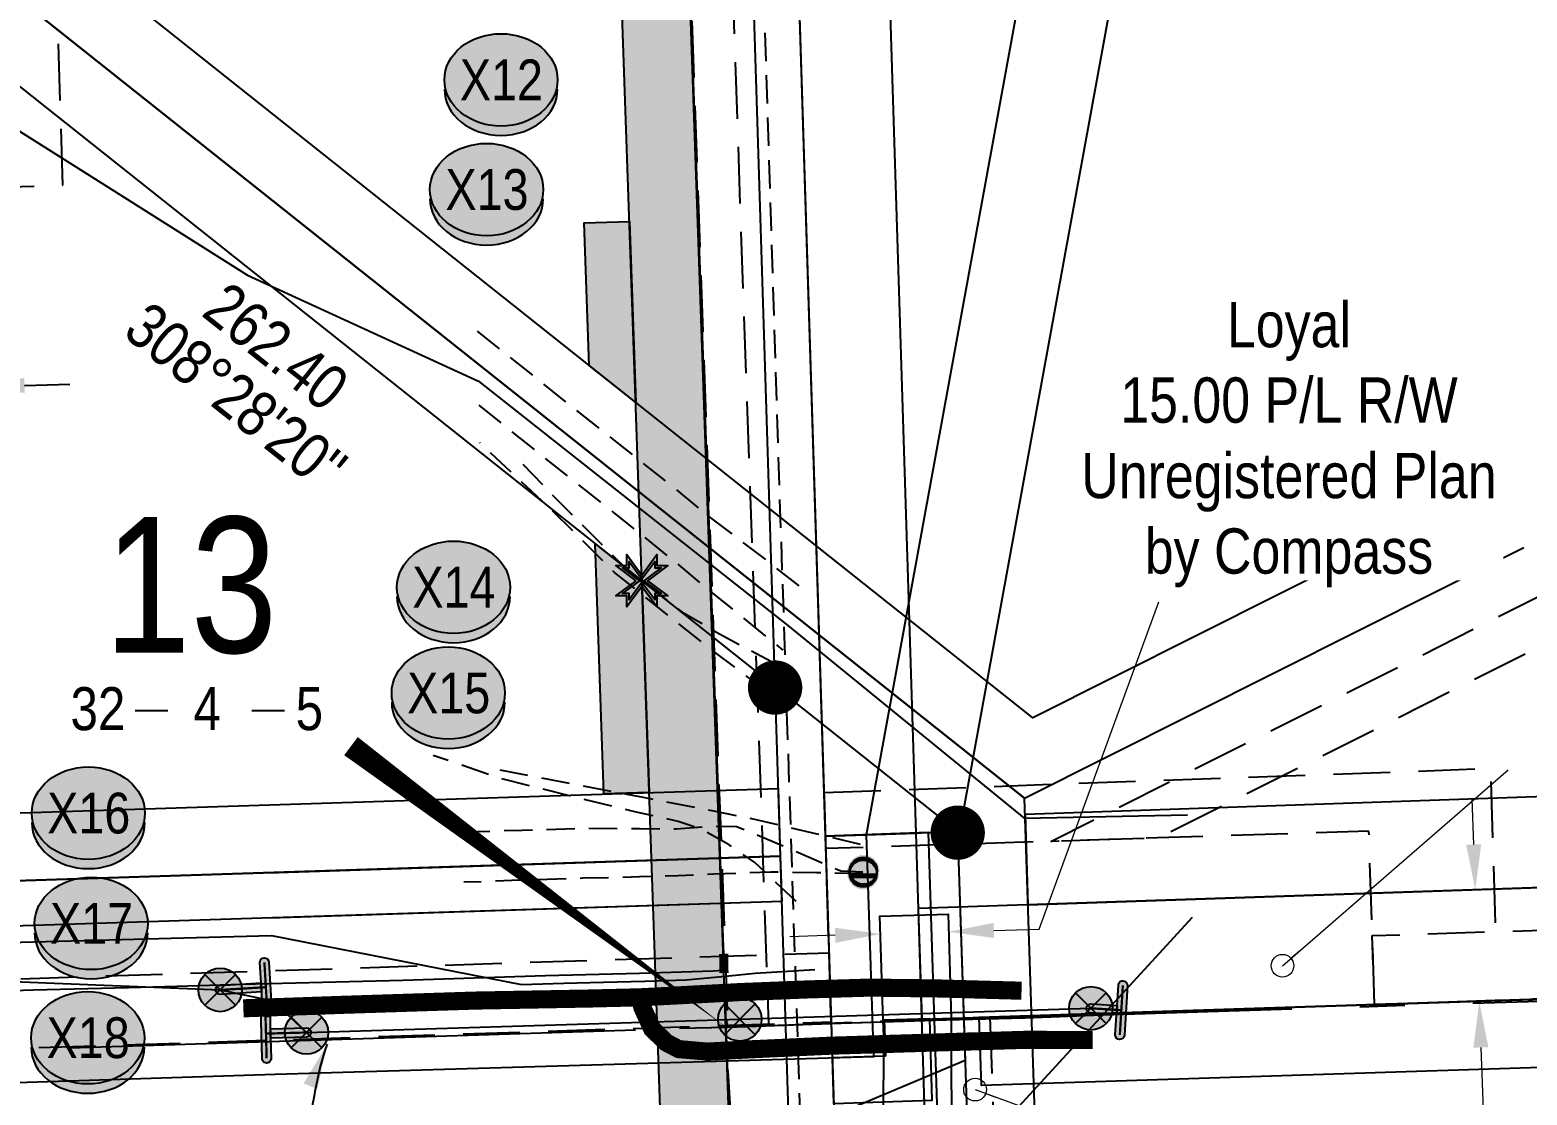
# Model space of a CAD drawing. Extents: x 675835 to 685285, y 5733153 to 5738077.
# Drawn here: x 676669.6 to 677000.1, y 5735668.6 to 5735903.9 of the extents above; entities that cross this region are included whole.
import ezdxf
from ezdxf.enums import TextEntityAlignment as Align

# ---------------------------------------------------------------- set-up
doc = ezdxf.new("R2010")
doc.units = 0
doc.header["$LTSCALE"] = 5
doc.header["$PDMODE"] = 34
doc.header["$PDSIZE"] = 0.03
for name, pattern in [('foc-ACCESSROAD', [3.75, 2.5, -1.25]), ('foc-FLOWLINE', [3.75, 2.5, -1.25]), ('foc-QUARTERLINE', [33, 25, -3, 2, -3]), ('UG_PIPE', [1.875, 1.25, -0.625])]:
    doc.linetypes.add(name, pattern=pattern)
doc.layers.get('Defpoints').update_dxf_attribs({"color": 9})
for name, color, linetype in [('10', 1, 'Continuous'), ('9', 3, 'Continuous'), ('AS-FENCE', 48, 'foc-FENCE'), ('AS-PIPE-UG', 44, 'UG_PIPE'), ('AS-POWER', 104, 'foc-POWER'), ('AS-POWER-EXISTING-ANC', 72, 'Continuous'), ('AS-POWER-EXISTING-PP', 72, 'Continuous'), ('AS-ROADS', 254, 'Continuous'), ('AS-SYMBOL', 7, 'Continuous'), ('AS-TELUS', 224, 'foc-TEL'), ('C-AR', 13, 'foc-ACCESSROAD'), ('C-FLOWLINE', 13, 'foc-FLOWLINE'), ('C-RW', 13, 'Continuous'), ('C-WS', 13, 'foc-ACCESSROAD'), ('F-EZE', 190, 'foc-FLOWLINE'), ('L-BD', 7, 'Continuous'), ('L-MON', 1, 'Continuous'), ('L-SECLBL', 7, 'Continuous'), ('L-SECQ', 8, 'foc-QUARTERLINE'), ('P-CROSSINGS', 250, 'Continuous'), ('P-PROPOSED', 10, 'Continuous'), ('P-PROPOSED-H', 21, 'Continuous'), ('P-TEMP-H', 41, 'Continuous'), ('P-TEMP_WORKSPACE', 46, 'Continuous')]:
    doc.layers.add(name, color=color, linetype=linetype)
for name, color, linetype, lineweight in [('C-RW-T', 13, 'Continuous', 9), ('C-VCE-T', 13, 'Continuous', 9), ('C-WS-T', 13, 'Continuous', 9)]:
    doc.layers.add(name, color=color, linetype=linetype, lineweight=lineweight)
doc.styles.add('80CG', font='ARIALN.TTF', dxfattribs={"height": 10})
doc.styles.add('80L', font='ARIALN.TTF', dxfattribs={"height": 10})
doc.styles.add('Crossing', font='ARIALN.TTF', dxfattribs={"height": 10})
doc.styles.add('foc-LtypeFont', font='ARIALN.TTF', dxfattribs={"height": 7.349999999999999})
doc.styles.add('SIMPLEX', font='ARIALN.TTF')
doc.linetypes.add('foc-FENCE', pattern='A,10,-1,["X",foc-LtypeFont,S=0.2,R=0,X=-0.625,Y=-0.75],-1.239999999999999', length=12.24)
doc.linetypes.add('foc-POWER', pattern='A,6,-1,["P",foc-LtypeFont,S=0.2,R=0,X=-0.625,Y=-0.75],-1.239999999999999,4', length=12.24)
doc.linetypes.add('foc-TEL', pattern='A,2,-1,["T",foc-LtypeFont,S=0.2,R=0,X=-0.425,Y=-0.75],-1.239999999999999,8', length=12.24)
doc.dimstyles.new('Compass 5 000', dxfattribs={"dimscale": 5, "dimtxt": 9, "dimasz": 2, "dimexe": 0.2, "dimexo": 0.0625, "dimgap": 0.5, "dimtad": 0, "dimtih": 1, "dimtoh": 1, "dimzin": 0, "dimdsep": 46, "dimtxsty": '80CG', "dimcen": 0.1, "dimse1": 1, "dimse2": 1, "dimclrd": 256, "dimclrt": 256, "dimaunit": 1, "dimadec": 4, "dimazin": 0, "dimtfac": 0.06, "dimtofl": 0, "dimtmove": 0, "dimatfit": 1, "dimfxl": 0.2, "dimtolj": 1, "dimtzin": 0, "dimlwd": -1, "dimarcsym": 0})

# ---------------------------------------------------------------- blocks, each defined once
blk = doc.blocks.new('L-SECLBL')
at = {"layer": '9', "color": 7}
for p, q in [((-5.082139060913505, -27.83004804289613), (-12.28857354467345, -27.83004804289613)), ((20.70431141927111, -27.83004804289613), (13.49787693551116, -27.83004804289613))]:
    blk.add_line(p, q, dxfattribs=at)
at = {"layer": '10', "color": 2, "style": 'SIMPLEX'}
blk.add_attdef('SEC', text='', height=30, dxfattribs=at).set_placement((0, 0), align=Align.MIDDLE)
at = {"layer": '10', "color": 5, "style": '80L'}
blk.add_attdef('TWP', text='', height=9.5, dxfattribs=at).set_placement((-14.43410290347765, -27.36845155570791), align=Align.MIDDLE_RIGHT)
blk.add_attdef('RGE', text='', height=9.5, dxfattribs=at).set_placement((3.622123863462547, -27.36845155570791), align=Align.MIDDLE_CENTER)
blk.add_attdef('MER', text='', height=9.5, dxfattribs=at).set_placement((23.16775162027989, -27.36845155570791), align=Align.MIDDLE_LEFT)
blk = doc.blocks.new('*D446')
at = {"layer": 'C-RW-T', "transparency": 16777216}
for p, q in [((676988.3500080634, 5735723.997497059), (676987.9939280982, 5735733.991155402)), ((676989.9473860711, 5735679.165853572), (676991.2981852144, 5735641.254635732)), ((676991.2981852144, 5735641.254635732), (677001.2981852144, 5735641.254635733))]:
    blk.add_line(p, q, dxfattribs=at)
at = {"layer": 'C-RW-T', "linetype": 'ByBlock', "transparency": 16777216}
for points in [[(676990.015617787, 5735724.05684372), (676986.6843983397, 5735723.938150398), (676988.7060880285, 5735714.003838718)], [(676991.6129957947, 5735679.225200233), (676988.2817763474, 5735679.106506911), (676989.5913061058, 5735689.159511914)]]:
    blk.add_solid(points, dxfattribs=at)
at = {"layer": 'Defpoints', "color": 0, "linetype": 'ByBlock', "transparency": 16777216}
for p in [(676976.2190850875, 5735713.558919408), (676977.1043031648, 5735688.714592604), (676989.5913061058, 5735689.159511914)]:
    blk.add_point(p, dxfattribs=at)
at = {"layer": 'C-RW-T', "linetype": 'ByBlock', "transparency": 16777216, "insert": (677040.8377486528, 5735641.254635733), "char_height": 10, "attachment_point": 5, "style": '80CG'}
blk.add_mtext('\\A1;Loyal\\P25.00 P/L R/W\\PPlan 951 0057', dxfattribs=at)
blk = doc.blocks.new('*D475')
at = {"layer": 'C-RW-T', "transparency": 16777216}
for p, q in [((676626.4644768483, 5735765.202053796), (676616.4644768483, 5735765.202053796)), ((676627.2841079778, 5735739.70570471), (676626.4644768483, 5735765.202053796)), ((676628.4086720432, 5735704.723775703), (676628.7299760617, 5735694.728938849))]:
    blk.add_line(p, q, dxfattribs=at)
for points in [[(676628.9499141199, 5735739.759255379), (676625.6183018356, 5735739.652154041), (676627.6054119963, 5735729.710867858)], [(676630.0744781855, 5735704.777326372), (676626.7428659011, 5735704.670225033), (676628.0873680247, 5735714.718612555)]]:
    blk.add_solid(points, dxfattribs=at)
at = {"layer": 'Defpoints', "color": 0, "transparency": 16777216}
for p in [(676732.0891150819, 5735733.069705442), (676627.6054119963, 5735729.710867858), (676732.5710711104, 5735718.077450139)]:
    blk.add_point(p, dxfattribs=at)
at = {"layer": 'C-RW-T', "transparency": 16777216, "insert": (676577.3785286908, 5735765.202053796), "char_height": 10, "attachment_point": 5, "style": '80CG'}
blk.add_mtext('\\A1;Loyal\\P15.00 P/L R/W\\PPlan 151 1617', dxfattribs=at)
blk = doc.blocks.new('*D571')
at = {"layer": 'C-RW', "transparency": 16777216}
for p, q in [((676638.4388583053, 5735824.482609798), (676619.9830394993, 5735823.926937826)), ((676668.4234887708, 5735825.385393844), (676678.4189593235, 5735825.686339735))]:
    blk.add_line(p, q, dxfattribs=at)
for points in [[(676638.3887006567, 5735826.148521557), (676638.4890159538, 5735822.816698039), (676648.434328858, 5735824.783555689)], [(676668.3733311222, 5735827.051305603), (676668.4736464194, 5735823.719482085), (676658.4280182181, 5735825.084447952)]]:
    blk.add_solid(points, dxfattribs=at)
at = {"layer": 'Defpoints', "color": 0, "transparency": 16777216}
for p in [(676648.434328858, 5735824.783555689), (676648.4480716184, 5735824.327110322), (676658.4417609785, 5735824.628002585)]:
    blk.add_point(p, dxfattribs=at)
at = {"layer": 'C-RW', "transparency": 16777216, "insert": (676580.897091341, 5735823.926937825), "char_height": 10, "attachment_point": 5, "style": '80CG'}
blk.add_mtext('\\A1;\\A1;Loyal\\P10.00 P/L R/W\\PPlan 151 1687', dxfattribs=at)
blk = doc.blocks.new('RISER')
h = blk.add_hatch(color=255)
h.dxf.hatch_style = 1
edge = h.paths.add_edge_path()
edge.add_arc((0, 0), 0.7000000000000001, 0, 360)
blk.add_hatch(color=13).paths.add_polyline_path([(0.5809894393423747, -0.1498374831999172), (-0.5809055220925075, -0.1501624933266612, 0.7745966773228882)])
at = {"color": 13}
blk.add_line((-0.5809055220925075, -0.1501624933266612), (0.5809894393423747, -0.1498374831996898), dxfattribs=at)
blk.add_circle((0, 0), 0.6000000000000001, dxfattribs=at)
blk = doc.blocks.new('fdia')
at = {"color": 255, "const_width": 1}
blk.add_lwpolyline([(-0.5, 0, 1), (0.5, 0, 1)], format="xyb", close=True, dxfattribs=at)
blk = doc.blocks.new('Fdiaa')
blk.add_blockref('fdia', (0, 0))
blk = doc.blocks.new('fdib')
at = {"color": 1, "const_width": 1.6}
blk.add_lwpolyline([(-0.3999999999996362, 0, 0.9999999999999998), (0.3999999999996362, 0, 1)], format="xyb", close=True, dxfattribs=at)
at = {"color": 1}
blk.add_circle((0, 0), 0.8, dxfattribs=at)
blk = doc.blocks.new('Fdibb')
blk.add_blockref('fdib', (0, 0))
blk = doc.blocks.new('fdicc')
for name in ['Fdibb', 'Fdiaa']:
    blk.add_blockref(name, (0, 0))
blk = doc.blocks.new('FDI')
blk.add_blockref('fdicc', (0, 0))
blk = doc.blocks.new('TEMP')
h = blk.add_hatch(color=255)
h.dxf.hatch_style = 1
h.paths.add_polyline_path([(-5.274161e-10, 0.2514284397220763), (-0.6656854269836912, 1.152061669657268), (-0.6656854269836914, 0.6656854303339061), (-1.152061663105632, 0.6656854303339061), (-0.2514284404497629, 5.273253e-10), (-1.152061661774314, -0.665685419564579), (-0.6656854224511335, -0.6656854195645793), (-0.6656854224511335, -1.152061655686338), (-5.273251e-10, -0.2514284436956587), (0.6656854183820542, -1.152061663420681), (0.6656854183820542, -0.6656854208922597), (1.152061656810019, -0.6656854053035205), (0.2514284429676993, 5.273253e-10), (1.152061671303363, 0.6656854258011663), (0.6656854287749412, 0.6656854258011663), (0.6656854131859291, 1.15206166422904)])
h.paths.add_polyline_path([(0.5656854229146121, 0.8485281473411305), (0.5656854319800914, 0.5656854258011663), (0.8485281444547581, 0.5656854258011663), (0.0831890339399251, 0), (0.8485281399220186, -0.5656854150320215), (0.5656854183820542, -0.5656854240973189), (0.5656854183820542, -0.8485281365719859), (0, -0.08318903609469999), (-0.5656854224511337, -0.8485281320390644), (-0.5656854224511337, -0.5656854195645792), (-0.8485281349258001, -0.5656854195645794), (-0.0831890328488955, 0), (-0.8485281394583584, 0.5656854303339058), (-0.5656854269836913, 0.5656854303339061), (-0.5656854269836913, 0.8485281428085727), (0, 0.0831890306941206)], flags=16)
h = blk.add_hatch(color=1)
h.dxf.hatch_style = 1
h.paths.add_polyline_path([(0, 0.0831890306941205), (-0.5656854269836911, 0.8485281428085727), (-0.5656854269836912, 0.5656854303339061), (-0.8485281394583578, 0.5656854303339061), (-0.0831890328488953, -1e-16), (-0.8485281349258001, -0.5656854195645793), (-0.5656854224511337, -0.5656854195645793), (-0.5656854224511337, -0.848528132039064), (0, -0.08318903609469999), (0.5656854183820542, -0.8485281365719856), (0.5656854183820542, -0.5656854240973191), (0.8485281399220184, -0.5656854150320213), (0.0831890339399251, -1e-16), (0.8485281444547581, 0.5656854258011663), (0.5656854319800914, 0.5656854258011663), (0.5656854229146121, 0.8485281473411308)])
at = {"color": 1}
for p, q in [((-0.0831890328488953, 0), (0.0831890339399252, 0)), ((0, 0.0831890306941205), (0, -0.08318903609469999))]:
    blk.add_line(p, q, dxfattribs=at)
at = {"color": 255, "flags": 128}
blk.add_lwpolyline([(-0.251428440449763, 5.27325e-10), (-1.152061663105632, 0.6656854303339061), (-0.6656854269836914, 0.6656854303339061), (-0.6656854269836914, 1.152061669657268), (-5.274159999999999e-10, 0.2514284397220763), (0.6656854131859291, 1.15206166422904), (0.6656854287749412, 0.6656854258011663), (1.152061671303363, 0.6656854258011663), (0.2514284429676991, 5.27325e-10), (1.152061656810019, -0.6656854053035204), (0.6656854183820542, -0.6656854208922596), (0.6656854183820542, -1.152061663420681), (-5.27325e-10, -0.2514284436956586), (-0.6656854224511335, -1.152061655686338), (-0.6656854224511335, -0.6656854195645793), (-1.152061661774314, -0.6656854195645793)], close=True, dxfattribs=at)
at = {"color": 1, "flags": 128}
blk.add_lwpolyline([(-0.0831890328488953, 0), (-0.8485281394583578, 0.5656854303339061), (-0.5656854269836913, 0.5656854303339061), (-0.5656854269836913, 0.8485281428085727), (0, 0.0831890306941205), (0.5656854229146121, 0.8485281473411305), (0.5656854319800914, 0.5656854258011663), (0.8485281444547581, 0.5656854258011663), (0.0831890339399252, 0), (0.8485281399220184, -0.5656854150320214), (0.5656854183820542, -0.5656854240973189), (0.5656854183820542, -0.8485281365719856), (0, -0.08318903609469999), (-0.5656854224511335, -0.848528132039064), (-0.5656854224511335, -0.5656854195645792), (-0.8485281349258001, -0.5656854195645792)], close=True, dxfattribs=at)
blk = doc.blocks.new('POWERPOLE')
h = blk.add_hatch(color=255)
edge = h.paths.add_edge_path()
edge.add_arc((0, 0), 0.9600000000000002, 0, 360)
at = {"linetype": 'Continuous'}
for p, q in [((0.678822509938982, -0.678822509938982), (-0.678822509938982, 0.678822509938982)), ((-0.678822509938982, -0.678822509938982), (0.678822509938982, 0.678822509938982))]:
    blk.add_line(p, q, dxfattribs=at)
blk.add_circle((0, 0), 0.9600000000000002, dxfattribs=at)
blk = doc.blocks.new('*U602')
h = blk.add_hatch(color=255)
h.dxf.hatch_style = 1
edge = h.paths.add_edge_path()
edge.add_arc((-0.06711151052622383, -1.097950839133924), 0.2, 176.5021856349808, 356.5021856349808, ccw=False)
edge.add_line((-0.266738935823301, -1.085748746310975), (-0.1874253324741274, 0.2118295181200269))
edge.add_line((-0.1874253324741274, 0.2118295181200269), (-0.1325159147708533, 1.110152931956874))
edge.add_arc((0.06711151052622383, 1.097950839133924), 0.2, -3.4978143650192237, 176.5021856349808, ccw=False)
edge.add_line((0.266738935823301, 1.085748746310975), (0.1325159147708533, -1.110152931956874))
h = blk.add_hatch(color=255)
h.dxf.hatch_style = 1
edge = h.paths.add_edge_path()
edge.add_arc((-1.345048134424724, 0.08221516739577057), 0.2, 86.50218563498078, 266.50218563498083, ccw=False)
edge.add_line((-1.332846041601775, 0.2818425926928477), (-0.1874253324741275, 0.2118295181200269))
edge.add_line((-0.1874253324741274, 0.2118295181200269), (-0.2118295181200269, -0.1874253324741273))
edge.add_line((-0.2118295181200269, -0.1874253324741273), (-1.357250227247674, -0.1174122579013066))
at = {"color": 255}
blk.add_lwpolyline([(0.1325159147708533, -1.110152931956874, -0.9999999999999999), (-0.266738935823301, -1.085748746310975), (-0.1874253324741274, 0.2118295181200269), (-0.1325159147708533, 1.110152931956874, -0.9999999999999999), (0.266738935823301, 1.085748746310975)], format="xyb", close=True, dxfattribs=at)
at = {"color": 72, "const_width": 0.1, "flags": 128}
for points in [[(-0.06711151052622381, -1.097950839133924), (0.06711151052622381, 1.097950839133924)], [(-1.345048134424724, 0.08221516739577059), (0, 0)]]:
    blk.add_lwpolyline(points, dxfattribs=at)
at = {"color": 255, "flags": 128}
blk.add_lwpolyline([(-1.357250227247674, -0.1174122579013066, -0.9999999999999999), (-1.332846041601775, 0.2818425926928477), (-0.1874253324741274, 0.2118295181200269), (-0.2118295181200269, -0.1874253324741273)], format="xyb", close=True, dxfattribs=at)
blk = doc.blocks.new('*U603')
h = blk.add_hatch(color=255)
h.dxf.hatch_style = 1
edge = h.paths.add_edge_path()
edge.add_arc((-0.02946686657519357, 1.099605249066336), 0.2, 1.535026435853979, 181.535026435854, ccw=False)
edge.add_line((0.1704613605277767, 1.104962861170917), (0.2052858392075509, -0.1945706149983895))
edge.add_line((0.2052858392075509, -0.1945706149983896), (0.2293950936781638, -1.094247636961756))
edge.add_arc((0.02946686657519357, -1.099605249066336), 0.2, -178.46497356414602, 1.535026435853979, ccw=False)
edge.add_line((-0.1704613605277767, -1.104962861170917), (-0.2293950936781638, 1.094247636961756))
h = blk.add_hatch(color=255)
h.dxf.hatch_style = 1
edge = h.paths.add_edge_path()
edge.add_arc((1.791530501539818, 0.04800885617733111), 0.2, -88.46497356414608, 91.53502643585392, ccw=False)
edge.add_line((1.796888113644399, -0.1519193709256391), (0.2052858392075509, -0.1945706149983896))
edge.add_line((0.2052858392075509, -0.1945706149983896), (0.1945706149983896, 0.2052858392075508))
edge.add_line((0.1945706149983896, 0.2052858392075508), (1.786172889435238, 0.2479370832803013))
at = {"color": 255}
blk.add_lwpolyline([(-0.2293950936781638, 1.094247636961756, -0.9999999999999999), (0.1704613605277767, 1.104962861170917), (0.2052858392075509, -0.1945706149983896), (0.2293950936781638, -1.094247636961756, -0.9999999999999999), (-0.1704613605277767, -1.104962861170917)], format="xyb", close=True, dxfattribs=at)
at = {"color": 72, "const_width": 0.09999999999999998, "flags": 128}
for points in [[(-0.02946686657519355, 1.099605249066336), (0.02946686657519355, -1.099605249066336)], [(1.791530501539818, 0.04800885617733112), (0, 0)]]:
    blk.add_lwpolyline(points, dxfattribs=at)
at = {"color": 255, "flags": 128}
blk.add_lwpolyline([(1.786172889435238, 0.2479370832803013, -0.9999999999999999), (1.796888113644399, -0.1519193709256391), (0.2052858392075509, -0.1945706149983896), (0.1945706149983896, 0.2052858392075508)], format="xyb", close=True, dxfattribs=at)
blk = doc.blocks.new('*U604')
h = blk.add_hatch(color=255)
h.dxf.hatch_style = 1
edge = h.paths.add_edge_path()
edge.add_arc((0.06548050426961843, -1.098049317453727), 0.2, -176.58729469783714, 3.4127053021629195, ccw=False)
edge.add_line((-0.1341648261765138, -1.109954863684567), (-0.211550876676972, 0.1877397842152926))
edge.add_line((-0.211550876676972, 0.1877397842152925), (-0.2651258347157507, 1.086143771222888))
edge.add_arc((-0.06548050426961843, 1.098049317453727), 0.2, 3.4127053021629195, 183.4127053021629, ccw=False)
edge.add_line((0.1341648261765138, 1.109954863684567), (0.2651258347157507, -1.086143771222888))
h = blk.add_hatch(color=255)
h.dxf.hatch_style = 1
edge = h.paths.add_edge_path()
edge.add_arc((-2.019372533797287, -0.1204222157597538), 0.2, 93.41270530216292, 273.41270530216286, ccw=False)
edge.add_line((-2.031278080028126, 0.07922311468637849), (-0.211550876676972, 0.1877397842152925))
edge.add_line((-0.211550876676972, 0.1877397842152925), (-0.1877397842152925, -0.2115508766769719))
edge.add_line((-0.1877397842152925, -0.2115508766769719), (-2.007466987566447, -0.320067546205886))
at = {"color": 255}
blk.add_lwpolyline([(0.2651258347157507, -1.086143771222888, -0.9999999999999999), (-0.1341648261765138, -1.109954863684567), (-0.211550876676972, 0.1877397842152925), (-0.2651258347157507, 1.086143771222888, -0.9999999999999999), (0.1341648261765138, 1.109954863684567)], format="xyb", close=True, dxfattribs=at)
at = {"color": 72, "const_width": 0.1, "flags": 128}
for points in [[(0.06548050426961843, -1.098049317453727), (-0.06548050426961843, 1.098049317453727)], [(-2.019372533797287, -0.1204222157597538), (0, 0)]]:
    blk.add_lwpolyline(points, dxfattribs=at)
at = {"color": 255, "flags": 128}
blk.add_lwpolyline([(-2.007466987566447, -0.320067546205886, -0.9999999999999999), (-2.031278080028126, 0.07922311468637849), (-0.211550876676972, 0.1877397842152925), (-0.1877397842152925, -0.2115508766769719)], format="xyb", close=True, dxfattribs=at)
blk = doc.blocks.new('xing2')
h = blk.add_hatch(color=50)
h.dxf.hatch_style = 1
edge = h.paths.add_edge_path()
edge.add_ellipse((0, 0), major_axis=(-12.5, 0), ratio=0.8162973455633619, start_angle=0, end_angle=360)
h = blk.add_hatch(color=250)
h.dxf.hatch_style = 1
edge = h.paths.add_edge_path()
edge.add_ellipse((0, -2.047489049626165), major_axis=(-12.5, 0), ratio=0.8162973455633619, start_angle=0, end_angle=180)
edge.add_line((12.5, -2.047489049626165), (12.5, 0))
edge.add_ellipse((0, 0), major_axis=(-12.5, 0), ratio=0.8162973455633619, start_angle=0, end_angle=180, ccw=False)
edge.add_line((-12.5, 0), (-12.5, -2.047489049626165))
at = {"color": 250}
blk.add_ellipse((0, 0), major_axis=(-12.5, 0), ratio=0.8162973455633619, dxfattribs=at)
blk.add_ellipse((0, -2.047489049626165), major_axis=(-12.5, 0), ratio=0.8162973455633619, start_param=0, end_param=3.141592653589793, dxfattribs=at)
at = {"color": 250, "style": 'Crossing'}
blk.add_attdef('CROSSING', text='', height=9, dxfattribs=at).set_placement((0.08916442567715421, 0.0199513138486509), align=Align.MIDDLE_CENTER)
at = {"color": 250, "style": 'Crossing', "flags": 1}
for tag, p in [('OWNER', (0.08916442567715421, -12.49201765665748)), ('DESCRIPTION', (0.08916442567715421, -25.770021277247)), ('LOCATION', (0.08916442567715421, -39.30337514164421)), ('DWG_REF', (0.08916442567715421, -52.83672900604233))]:
    blk.add_attdef(tag, text='', height=9, dxfattribs=at).set_placement(p, align=Align.MIDDLE_CENTER)

msp = doc.modelspace()

# ---------------------------------------------------------------- hatches: boundary and pattern name
at = {"layer": 'P-PROPOSED-H'}
h = msp.add_hatch(color=256, dxfattribs=at)
h.dxf.hatch_style = 1
h.paths.add_polyline_path([(676838.106, 5737233.743000006), (676846.8054150919, 5737194.208920453), (676771.1960896985, 5737177.56763896), (676795.181032838, 5736488.242544767), (676842.9701363441, 5735113.584789745), (676814.4685623333, 5735083.48741948), (676821.2833567384, 5734879.676412604), (676806.2944063832, 5734879.175229589), (676799.270193008, 5735089.249358829), (676827.7637342176, 5735119.338246541), (676780.1927602249, 5736487.72148699), (676755.7734771487, 5737189.529471612), (676828.9367409911, 5737205.632385666), (676823.4592375276, 5737230.519311712)])
at = {"layer": 'P-TEMP-H'}
h = msp.add_hatch(color=256, dxfattribs=at)
h.dxf.hatch_style = 1
h.paths.add_polyline_path([(676793.0598140192, 5735829.826200737), (676791.9666217446, 5735861.271972421), (676801.9588034876, 5735861.619344269), (676803.3482908419, 5735821.650617292)])
h = msp.add_hatch(color=256, dxfattribs=at)
h.dxf.hatch_style = 1
h.paths.add_polyline_path([(676804.7180068853, 5735782.250615104), (676806.3442532107, 5735735.471496913), (676796.3510702412, 5735735.152925427), (676794.4295300161, 5735790.426198589)])

# ---------------------------------------------------------------- linework, layer by layer
at = {"layer": 'AS-FENCE', "flags": 128}
for points in [[(676825.3067135687, 5736488.834049343), (676795.3547135682, 5736487.763049344), (676800.3037135691, 5736346.675049333), (676803.3897135683, 5736256.550049343), (676806.7057135683, 5736163.053049344), (676809.7967135691, 5736069.989049343), (676812.6827135682, 5735990.994049343), (676814.871713569, 5735925.616049337), (676817.2647135683, 5735857.19304934), (676819.4737135691, 5735794.687049333), (676820.302713569, 5735770.560049337), (676821.454713569, 5735736.541049333), (676822.163713569, 5735713.357049343), (676822.768713569, 5735699.847049343)], [(676822.5437135691, 5735696.165049337), (676820.4397135696, 5735695.974049337), (676804.2287135691, 5735695.490049344), (676783.4127135683, 5735694.961049333), (676751.9757135696, 5735693.962049344), (676716.4617135691, 5735693.05704934), (676702.0487135691, 5735692.625049343), (676691.3467135691, 5735692.32604934), (676670.3807135691, 5735691.804049344), (676658.9327135682, 5735691.460049343), (676656.8567135695, 5735691.566049334), (676655.7777135688, 5735693.396049344), (676650.1127135691, 5735706.158049343), (676647.4087135687, 5735711.98504934)], [(676813.0567135691, 5735683.444049337), (676823.690713569, 5735683.647049343), (676846.4697135682, 5735684.465049339), (676866.0647135687, 5735685.080049337), (676889.3557135683, 5735685.685049344), (676908.2717135687, 5735686.405049344)], [(676823.0937135691, 5735686.149049344), (676823.690713569, 5735683.647049343)]]:
    msp.add_lwpolyline(points, dxfattribs=at)
at = {"layer": 'AS-FENCE', "const_width": 1.999631040000004, "flags": 128}
msp.add_lwpolyline([(676822.8527135695, 5735695.61504934), (676822.768713569, 5735699.847049343)], dxfattribs=at)
at = {"layer": 'AS-PIPE-UG', "flags": 128}
for points in [[(676814.1147135682, 5736540.531049337), (676816.0197135691, 5736478.282049334), (676816.709713569, 5736442.708049344), (676824.3087135683, 5736168.098049333), (676829.9937135688, 5735963.96104934), (676835.0627135682, 5735802.133049337), (676849.2107135683, 5735373.003049334), (676857.8067135696, 5735073.321049337), (676861.9417135691, 5734901.241049344), (676862.7037135683, 5734876.220049337), (676862.4767135687, 5734863.374049337), (676861.9687135691, 5734848.945049333), (676860.8387135683, 5734837.226049344), (676859.3497135682, 5734827.517049337), (676856.190713569, 5734812.664049343), (676852.9957135688, 5734801.604049333), (676847.8337135683, 5734780.962049337), (676841.6927135682, 5734752.93704934), (676835.9137135682, 5734726.523049343), (676830.3707135683, 5734701.823049343), (676824.8797135691, 5734676.55904934), (676819.5667135683, 5734652.57904934), (676813.7857135682, 5734626.772049333), (676808.8247135682, 5734604.058049344), (676802.9077135691, 5734575.85404934), (676797.7097135695, 5734552.672049344), (676792.8007135695, 5734528.551049343), (676790.5097135687, 5734517.927049337), (676785.427713569, 5734494.731049337), (676780.354713569, 5734471.64304934)], [(676768.3287135683, 5735837.37704934), (676786.8607135687, 5735822.574049343), (676799.8777135683, 5735812.235049344), (676812.1017135695, 5735802.543049334), (676818.8457135691, 5735796.93904934), (676829.974713569, 5735788.492049337), (676839.565713569, 5735780.947049337)], [(676768.7367135687, 5735821.019049344), (676785.0757135683, 5735807.890049337), (676798.4567135683, 5735797.348049344), (676811.1037135683, 5735787.159049343), (676819.557713569, 5735780.141049337), (676835.8557135683, 5735766.899049337)], [(676832.7387135691, 5735757.495049343), (676821.2127135682, 5735766.168049334), (676810.9517135696, 5735774.227049337), (676798.7097135682, 5735784.060049334), (676785.315713569, 5735797.385049338), (676768.9257135682, 5735812.772049333)], [(676834.4737135691, 5735763.73004934), (676821.829713569, 5735770.433049333), (676814.072713569, 5735775.028049343), (676801.4557135691, 5735784.733049333), (676786.962713569, 5735799.144049337), (676777.557713569, 5735808.86504934)], [(676838.7477135691, 5735711.408049333), (676829.6627135683, 5735719.990049344), (676824.0087135687, 5735723.893049343), (676817.878713569, 5735727.329049343), (676812.758713569, 5735729.097049343), (676803.1297135691, 5735731.21404934), (676788.7247135682, 5735734.739049337), (676773.2637135682, 5735738.630049343), (676758.6537135682, 5735743.66004934)], [(676773.3437135683, 5735740.46404934), (676790.1177135683, 5735737.256049333), (676804.6527135683, 5735734.483049337), (676820.5247135687, 5735731.394049337), (676829.6007135683, 5735729.611049334), (676843.3497135695, 5735726.365049344), (676855.1917135683, 5735723.465049333)], [(676853.4897135682, 5735717.860049337), (676848.6207135691, 5735718.061049334), (676841.4907135691, 5735721.165049337), (676829.0257135682, 5735726.56504934), (676825.611713569, 5735727.902049344), (676819.8757135683, 5735727.996049344), (676812.3067135683, 5735727.409049337), (676804.199713569, 5735727.412049344), (676792.0937135683, 5735727.520049344), (676778.3277135687, 5735727.095049334), (676765.8557135683, 5735726.742049344)], [(676853.5807135691, 5735717.544049338), (676843.3687135688, 5735717.72504934), (676833.153713569, 5735717.892049343), (676820.5717135696, 5735717.400049344), (676812.729713569, 5735717.051049343), (676804.2157135683, 5735716.822049337), (676791.6737135695, 5735716.518049343), (676777.8477135691, 5735716.08204934), (676765.3847135691, 5735715.634049334)]]:
    msp.add_lwpolyline(points, dxfattribs=at)
at = {"layer": 'AS-POWER', "flags": 128}
msp.add_lwpolyline([(676018.4322518208, 5735672.879642368), (676102.6727717296, 5735676.516673757), (676631.1312999702, 5735695.096328952), (676711.614713569, 5735691.863049337), (676723.2229323374, 5735689.476330807), (676730.6887135691, 5735682.459049333), (676826.332713569, 5735685.374049339), (676903.8437135691, 5735687.808049344)], dxfattribs=at)
at = {"layer": 'AS-ROADS', "const_width": 3.999262080000008, "flags": 128}
for points in [[(676804.3287135683, 5735690.235049344), (676793.2067135691, 5735689.967049344), (676767.7507135683, 5735689.510049344), (676738.2087135691, 5735688.558049344), (676716.7407135691, 5735687.804049334)], [(676804.3287135683, 5735690.235049344), (676813.0567135691, 5735690.679049337), (676826.3727135683, 5735691.391049337), (676840.8947135687, 5735691.962049344), (676854.9247135691, 5735692.374049339), (676869.8117135696, 5735692.197049337), (676888.5367135691, 5735691.68804934)], [(676904.2237135691, 5735680.788049337), (676889.584713569, 5735680.849049344), (676866.0047135691, 5735680.14604934), (676846.481713569, 5735679.54904934), (676828.7387135691, 5735678.749049339), (676819.1897135688, 5735678.241049337), (676812.8417135691, 5735678.790049343), (676810.1157135683, 5735680.234049333), (676806.9897135682, 5735683.261049343), (676804.8257135687, 5735687.979049337), (676804.3287135683, 5735690.235049344)]]:
    msp.add_lwpolyline(points, dxfattribs=at)
at = {"layer": 'AS-TELUS', "flags": 128}
for points in [[(676529.6362163974, 5735968.601086174), (676717.6678671348, 5735849.769634993), (676768.6697135693, 5735826.35004934), (676836.9417135691, 5735772.394049337), (676889.1201197518, 5735729.781385805), (676925.1470620562, 5735730.530292323)], [(676525.1224758772, 5735270.442013956), (676926.2504237903, 5735707.940469126)], [(676018.0090569353, 5735685.128778189), (676722.9671928743, 5735703.856484441), (676778.1207135683, 5735693.042049337), (676787.5097135691, 5735693.39504934), (676796.2627135683, 5735693.608049337), (676805.3537135691, 5735693.810049344), (676814.5137135695, 5735694.072049337), (676823.1587135682, 5735694.905049333), (676829.6957135691, 5735695.58004934), (676842.9147135691, 5735696.35904934)]]:
    msp.add_lwpolyline(points, dxfattribs=at)
at = {"layer": 'C-AR', "flags": 128}
for points in [[(677619.4562623877, 5735790.018055997), (677529.6625858692, 5735787.159257341), (677488.7595858691, 5735705.532257327), (677108.7745823847, 5735693.342246681), (676966.460407781, 5735688.642293374), (676965.9698878494, 5735703.874205937), (677479.1638500007, 5735720.400815194), (677520.1043594514, 5735802.102669935), (677618.9216682409, 5735805.248757744)], [(677619.4562623877, 5735790.018055997), (677529.6625858692, 5735787.159257342), (677488.7595858691, 5735705.532257327), (677108.7745823847, 5735693.342246681), (676966.460407781, 5735688.642293374), (676965.9698878494, 5735703.874205938), (677479.1638500007, 5735720.400815194), (677520.1043594516, 5735802.102669936), (677618.9216682409, 5735805.248757744)], [(676652.8384698831, 5735678.5065566), (676846.4834618275, 5735684.783227667), (676846.0496788046, 5735700.012363067), (676652.3787492703, 5735693.775493585)]]:
    msp.add_lwpolyline(points, close=True, dxfattribs=at)
at = {"layer": 'C-FLOWLINE', "flags": 128}
msp.add_lwpolyline([(677049.9859978762, 5735791.252535239), (676918.9309549897, 5735725.452615538), (676894.9739728257, 5735724.68111838), (677025.9759222352, 5735790.454380989)], dxfattribs=at)
at = {"layer": 'C-RW', "flags": 128}
for points in [[(676862.0884317223, 5734881.030168077), (676836.6854649459, 5735676.574079969), (676811.3595202233, 5736488.421366511), (676798.2778134451, 5736908.299834101), (676852.8797135687, 5737166.886049333), (676838.184585869, 5737233.59825732), (676848.0085858705, 5737235.761257327), (676863.0024656226, 5737167.291817251), (676808.3095858705, 5736907.620257316), (676821.2160403153, 5736489.151301038), (676846.4835982997, 5735684.778436414), (676872.0846411238, 5734881.341690353)], [(676652.0073883506, 5735065.236001696), (676882.8305858707, 5735635.592257327), (677072.1450034506, 5734886.939612741), (677087.5010082956, 5734887.418167924), (676891.5295858695, 5735662.281257342), (676889.1845858705, 5735734.239257316), (676609.5587930832, 5735956.594036425), (676244.6805858694, 5736325.609257323), (676234.0145858693, 5736315.060257325), (676585.0775858694, 5735960.028257318), (676009.0475858704, 5735944.501257318), (676009.5655858703, 5735929.520257326), (676599.499988782, 5735945.413540772), (676874.4305858705, 5735726.825257334), (676876.0835858705, 5735676.261257346), (676271.0157666992, 5735421.444540222), (676276.3985858709, 5735408.634257321), (676276.7655858693, 5735407.764257318), (676277.3625524258, 5735407.717104969), (676876.6085858691, 5735660.206257334), (676638.1197341073, 5735070.855006552)], [(676835.5991012825, 5735711.386109323), (676652.0262030801, 5735705.484791375), (676646.3071287527, 5735895.435345956), (676604.346544478, 5735928.754619927), (676610.5639869049, 5735936.584547943), (676656.1610728657, 5735900.377668908), (676661.7183866939, 5735715.799748891), (676835.2658293148, 5735721.378778523)], [(676083.8067691583, 5735757.98856606), (676084.4494217895, 5735739.203322853), (676112.2758539919, 5735713.14189414), (676278.0727582973, 5735718.471767227), (676834.795888494, 5735736.368745675), (676835.2777586405, 5735721.379162015), (676278.554628442, 5735703.48218356), (676106.5541524686, 5735697.952884269), (676069.6728208178, 5735732.494868963), (676068.8182105892, 5735757.475799911)], [(676889.3015858706, 5735730.616257328), (676889.9525858691, 5735710.632257327), (677109.7992070352, 5735718.087994574), (677110.6355104198, 5735738.285588613), (676889.3015858706, 5735730.616257328)], [(676724.4825589089, 5735653.129375836), (676019.8905858693, 5735630.423257318), (676019.1975858688, 5735650.520257326), (676723.7858440629, 5735673.233320748), (676855.9205858718, 5735677.143257316), (676854.3225858696, 5735726.151257327), (676874.4305858705, 5735726.825257334), (676876.6084226732, 5735660.206902822), (676888.4215165874, 5735613.482662526), (677119.7245884018, 5735408.916349423), (677455.0675858691, 5735112.380257341), (677441.7495858682, 5735097.321257317), (677151.5965858694, 5735353.92225732), (677123.5191790048, 5735378.701583712), (676897.1720008486, 5735578.878466657), (677072.1450034506, 5734886.939612741), (677051.561120913, 5734886.298135734), (676856.5675858697, 5735657.381257342)], [(676724.4825589089, 5735653.129375836), (676309.5635858695, 5735639.800257326), (676274.3755858694, 5735638.662257326), (676019.8905858693, 5735630.423257318), (676020.9315858693, 5735600.431257314), (676050.8155858694, 5735601.421257319), (676050.4885858687, 5735611.412257325), (676725.1745645178, 5735633.161317592), (676867.9685858727, 5735637.756257324), (676865.2895858695, 5735726.518257334), (676845.1825858728, 5735725.853257342), (676847.3659854728, 5735657.085053334)], [(676180.1154315347, 5734885.215120581), (676180.0605858694, 5734886.918257324), (676263.4445858687, 5734977.743257324), (676315.8845858694, 5735034.855257325), (676730.2723179754, 5735486.063900047), (676870.7835858706, 5735639.035257341), (676868.0315858718, 5735726.610257315), (676845.1825858728, 5735725.853257342), (676847.6605858713, 5735647.619257334), (676822.6020237159, 5735620.367623864), (676691.7557266586, 5735477.914406406), (676157.2189010287, 5734895.790400964)], [(676866.5298860734, 5735685.42399578), (677097.3053103816, 5735692.856199507), (677098.0885858706, 5735669.470257333), (677123.119585869, 5735670.27425732), (677121.5005858706, 5735718.484257341), (676865.6945858722, 5735709.822257342)], [(676858.4665858714, 5735677.224257345), (676846.7355360427, 5735676.871466881), (676847.0531394747, 5735666.797207892), (676868.8385858706, 5735667.498257349), (676868.2751516888, 5735685.48019933), (676858.2185858695, 5735685.168257341)]]:
    msp.add_lwpolyline(points, close=True, dxfattribs=at)
for points in [[(676913.0393862008, 5736375.602139874), (676824.8785858682, 5736372.824257324), (676845.1825858728, 5735725.853257342), (676865.2895858695, 5735726.518257334), (676845.6125858696, 5736353.360257349), (676913.3360661054, 5736355.494805821)], [(676963.5953812269, 5735788.380697649), (676891.0187827065, 5735751.941547735), (676619.5936485487, 5735967.775270179), (676255.3448406449, 5736336.1539556), (676244.6805858694, 5736325.609257323), (676609.5587930832, 5735956.594036425), (676889.1845858705, 5735734.239257316), (676999.3890883904, 5735789.570568929)], [(676919.0348906843, 5735969.259783568), (676874.8055858696, 5735726.881257341), (676854.3225858696, 5735726.151257327), (676917.5133954494, 5736072.37837193)], [(677128.8309369293, 5735793.873535858), (677124.8292745207, 5735693.857285108), (677225.1941148333, 5734891.839938018), (677209.8842142789, 5734891.37794024), (677170.3165858695, 5735204.57825734), (677163.1405858696, 5735262.105257327), (677151.5641919794, 5735353.9508461), (677131.0668519124, 5735516.528187183), (677110.6889233837, 5735678.158399967), (676879.696413236, 5735670.770229952), (676879.2056106622, 5735685.832287433), (677108.7745823847, 5735693.342246681), (677112.9192807832, 5735793.344593086)], [(676722.2432485347, 5735717.745441628), (676835.2777586405, 5735721.379162015), (676835.5917880933, 5735711.384091296), (676722.5645525565, 5735707.750604774)]]:
    msp.add_lwpolyline(points, dxfattribs=at)
at = {"layer": 'C-RW', "linetype": 'ByBlock', "flags": 128}
msp.add_lwpolyline([(676873.0053508246, 5735685.660155532), (676873.071555003, 5735653.910701495), (676849.4669886507, 5735639.117331346), (676841.4898352702, 5735651.845820109), (676858.0872106866, 5735662.247668425), (676858.1024838224, 5735681.561282413), (676857.9925558076, 5735685.141808917), (676857.2866415799, 5735708.134534389), (676872.3011981053, 5735708.595505784)], close=True, dxfattribs=at)
at = {"layer": 'C-VCE-T', "linetype": 'ByBlock'}
for p, q in [((676882.4160698614, 5735705.007426014), (676892.4113602369, 5735705.314297734)), ((676847.4109325778, 5735703.932711108), (676837.4156421974, 5735703.625839373))]:
    msp.add_line(p, q, dxfattribs=at)
at = {"layer": 'C-VCE-T', "linetype": 'ByBlock', "flags": 128}
msp.add_lwpolyline([(676892.4113602369, 5735705.314297734), (676918.8513093613, 5735777.582441769)], dxfattribs=at)
at = {"layer": 'C-VCE-T', "linetype": 'ByBlock'}
for points in [[(676847.3597872859, 5735705.598592837), (676847.4620778654, 5735702.266829374), (676857.4062229537, 5735704.239582855)], [(676882.3649245681, 5735706.673307756), (676882.4672151485, 5735703.341544284), (676872.4207794791, 5735704.700554252)]]:
    msp.add_solid(points, dxfattribs=at)
at = {"layer": 'C-WS', "flags": 128}
for points in [[(676676.8631418237, 5735869.590921342), (676673.1797752815, 5735991.433532855), (676551.3371637698, 5735987.750166313), (676555.0205303116, 5735865.907554801)], [(676881.5131764825, 5735685.906509223), (676882.2032908642, 5735666.106462811), (676824.3210937814, 5735664.242457122), (676823.2561509169, 5735683.678695176)]]:
    msp.add_lwpolyline(points, close=True, dxfattribs=at)
for points in [[(676844.9806629521, 5735735.469984517), (676992.0231123923, 5735740.791821852), (676993.152640642, 5735704.749583981)], [(676846.5075542056, 5735684.825336043), (676844.9806629521, 5735735.469984517)], [(676966.460407781, 5735688.642293374), (676965.2269770893, 5735726.943506551), (676845.2804155255, 5735723.080815065)]]:
    msp.add_lwpolyline(points, dxfattribs=at)
at = {"layer": 'F-EZE', "flags": 128}
msp.add_lwpolyline([(677599.6053843978, 5736514.780373479), (677141.8822200355, 5736499.622537532), (676795.1383699686, 5736488.148334138), (676823.6309793948, 5735684.042503548), (676832.7662757307, 5735684.336691478), (676805.0525238777, 5736479.470926837), (677599.9266102669, 5736505.799591858)], close=True, dxfattribs=at)
at = {"layer": 'L-SECLBL', "flags": 128}
msp.add_lwpolyline([(676823.2561509169, 5735683.678695176, 0, 5.000000000000057, 0), (676740.4932082463, 5735745.718050554, 0, 0, 0)], format="xyseb", dxfattribs=at)
at = {"layer": 'L-SECQ', "flags": 128}
for points in [[(676795.2808649673, 5736487.891470704), (676823.2561509169, 5735683.678695176)], [(676823.2561509169, 5735683.678695176), (677628.00917674, 5735709.366874532)], [(676018.7328361449, 5735657.997848338), (676823.2561509169, 5735683.678695176)], [(676823.2561509169, 5735683.678695176), (676851.2013721874, 5734880.33019592)]]:
    msp.add_lwpolyline(points, dxfattribs=at)
at = {"layer": 'P-PROPOSED'}
msp.add_lwpolyline([(676838.106, 5737233.743000011), (676846.8054150919, 5737194.208920459), (676771.1960896985, 5737177.567638962), (676795.181032838, 5736488.242544772), (676842.9701363441, 5735113.584789749), (676814.4685623333, 5735083.487419484), (676821.2833567384, 5734879.67641261), (676806.2944063832, 5734879.175229595), (676799.270193008, 5735089.249358834), (676827.7637342176, 5735119.338246543), (676780.1927602249, 5736487.721486997), (676755.7734771487, 5737189.529471618), (676828.9367409911, 5737205.632385667), (676823.4592375276, 5737230.519311717)], close=True, dxfattribs=at)
at = {"layer": 'P-TEMP_WORKSPACE'}
for points in [[(676793.0598140192, 5735829.826200743), (676791.9666217446, 5735861.271972425), (676801.9588034876, 5735861.619344271), (676803.3482908419, 5735821.650617294)], [(676804.7180068853, 5735782.250615111), (676806.3442532107, 5735735.471496917), (676796.3510702412, 5735735.152925429), (676794.4295300161, 5735790.426198591)]]:
    msp.add_lwpolyline(points, close=True, dxfattribs=at)

# ---------------------------------------------------------------- block references
at = {"layer": 'AS-POWER-EXISTING-ANC', "xscale": 4.999077600000007, "yscale": 4.999077600000007, "zscale": 4.999077600000007}
for name, p in [('*U604', (676721.7097135682, 5735692.465049343)), ('*U602', (676910.5677135687, 5735687.397049337)), ('*U603', (676721.7327135691, 5735682.21904934))]:
    msp.add_blockref(name, p, dxfattribs=at)
at = {"layer": 'AS-POWER-EXISTING-PP', "xscale": 5.000000000000043, "yscale": 5.000000000000043, "zscale": 5.000000000000043}
for p in [(676711.614713569, 5735691.863049337), (676903.8437135691, 5735687.808049344), (676826.332713569, 5735685.374049339), (676730.6887135691, 5735682.459049333)]:
    msp.add_blockref('POWERPOLE', p, dxfattribs=at)
at = {"layer": 'AS-SYMBOL', "xscale": 4.999077600000007, "yscale": 4.999077600000007, "zscale": 4.999077600000007}
for p in [(676853.6467135682, 5735718.200049333), (676853.4897135682, 5735717.860049337), (676853.5807135691, 5735717.544049338)]:
    msp.add_blockref('RISER', p, dxfattribs=at)
at = {"layer": 'L-MON', "xscale": 4.999077600000007, "yscale": 4.999077600000007, "zscale": 4.999077600000007}
for name, p in [('TEMP', (676804.7180068853, 5735782.250615111)), ('FDI', (676834.1317135682, 5735758.652049338)), ('FDI', (676874.447713569, 5735726.603049337))]:
    msp.add_blockref(name, p, dxfattribs=at)
at = {"layer": 'L-SECLBL'}
msp.add_blockref('L-SECLBL', (676705.1225584658, 5735781.363004426), dxfattribs=at).add_auto_attribs({'SEC': '13', 'TWP': '32', 'RGE': '4', 'MER': '5'})
at = {"layer": 'P-CROSSINGS', "xscale": 0.9998155200000008, "yscale": 0.9998155200000008, "zscale": 0.9998155200000008}
for p, values in [((676773.6164656186, 5735892.86893139), {'CROSSING': 'X12'}), ((676770.4410734521, 5735868.642950928), {'CROSSING': 'X13'}), ((676763.1402748632, 5735780.802971964), {'CROSSING': 'X14'}), ((676761.9834245902, 5735757.451631268), {'CROSSING': 'X15'}), ((676682.5133952035, 5735730.905564332), {'CROSSING': 'X16'}), ((676683.1385242277, 5735706.554651056), {'CROSSING': 'X17'}), ((676682.3920655344, 5735681.288813881), {'CROSSING': 'X18'})]:
    msp.add_blockref('xing2', p, dxfattribs=at).add_auto_attribs(values)

# ---------------------------------------------------------------- texts
at = {"layer": 'L-BD', "style": '80L'}
for s, p in [('262.40', (676724.016187729, 5735834.00927653)), ("308°28'20''", (676715.1524636674, 5735822.854816408))]:
    msp.add_text(s, height=9.998155200000008, rotation=321.5280999999931, dxfattribs=at).set_placement(p, align=Align.MIDDLE)

# ---------------------------------------------------------------- dimensions: what is measured, and where the dimension line sits
at = {"layer": 'C-RW'}
dim = msp.add_linear_dim(base=(676648.434328858, 5735824.783555689), p1=(676658.4417609785, 5735824.628002585), p2=(676648.4480716184, 5735824.327110322), angle=181.72455332680394, text='\\A1;Loyal\\P10.00 P/L R/W\\PPlan 151 1687', dimstyle='Compass 5 000', dxfattribs=at)
dim.commit()
dim.dimension.update_dxf_attribs({"geometry": '*D571', "text_midpoint": (676580.897091341, 5735823.926937825), "dimtype": 161})
at = {"layer": 'C-RW-T'}
dim = msp.add_linear_dim(base=(676627.6054119963, 5735729.710867858), p1=(676732.5710711103, 5735718.077450139), p2=(676732.0891150818, 5735733.069705441), angle=91.84125331993343, text='Loyal\\P15.00 P/L R/W\\PPlan 151 1617', dimstyle='Compass 5 000', dxfattribs=at)
dim.commit()
dim.dimension.update_dxf_attribs({"geometry": '*D475', "text_midpoint": (676577.3785286908, 5735765.202053796), "dimtype": 161})
at = {"layer": 'C-RW-T', "linetype": 'ByBlock'}
dim = msp.add_linear_dim(base=(676989.5913061058, 5735689.159511914), p1=(676976.2190850875, 5735713.558919408), p2=(676977.1043031649, 5735688.714592604), angle=272.0406192992287, text='Loyal\\P25.00 P/L R/W\\PPlan 951 0057', dimstyle='Compass 5 000', dxfattribs=at)
dim.commit()
dim.dimension.update_dxf_attribs({"geometry": '*D446', "text_midpoint": (677040.8377486528, 5735641.254635733), "dimtype": 161})

# ---------------------------------------------------------------- leaders
at = {"layer": 'AS-POWER', "path_type": 1}
msp.add_leader([(676735.2522638303, 5735679.881436421), (676720.6734353212, 5735643.010304126), (676710.6693109074, 5735641.97098027)], dimstyle='Compass 5 000', override={"dimgap": 0.5, "dimtad": 0}, dxfattribs=at)
at = {"layer": 'C-WS-T'}
for points in [[(676946.133349046, 5735697.216205865), (676995.963400538, 5735740.474139803)], [(676878.279047251, 5735669.844001641), (676909.905571445, 5735658.343675882)]]:
    msp.add_leader(points, dimstyle='Compass 5 000', override={"dimasz": 1, "dimldrblk": 'DotBlank'}, dxfattribs=at)

# ---------------------------------------------------------------- next in the draw order: texts
at = {"layer": 'C-VCE-T', "linetype": 'ByBlock', "insert": (676947.57173113, 5735812.309219766), "char_height": 10.00000000000011, "attachment_point": 5, "style": '80CG', "bg_fill": 3, "box_fill_scale": 1.15, "bg_fill_color": 256, "bg_fill_true_color": 256, "bg_fill_transparency": 0}
msp.add_mtext('\\A1;Loyal\\P15.00 P/L R/W\\PUnregistered Plan\\Pby Compass', dxfattribs=at)

doc.saveas('drawing.dxf')
